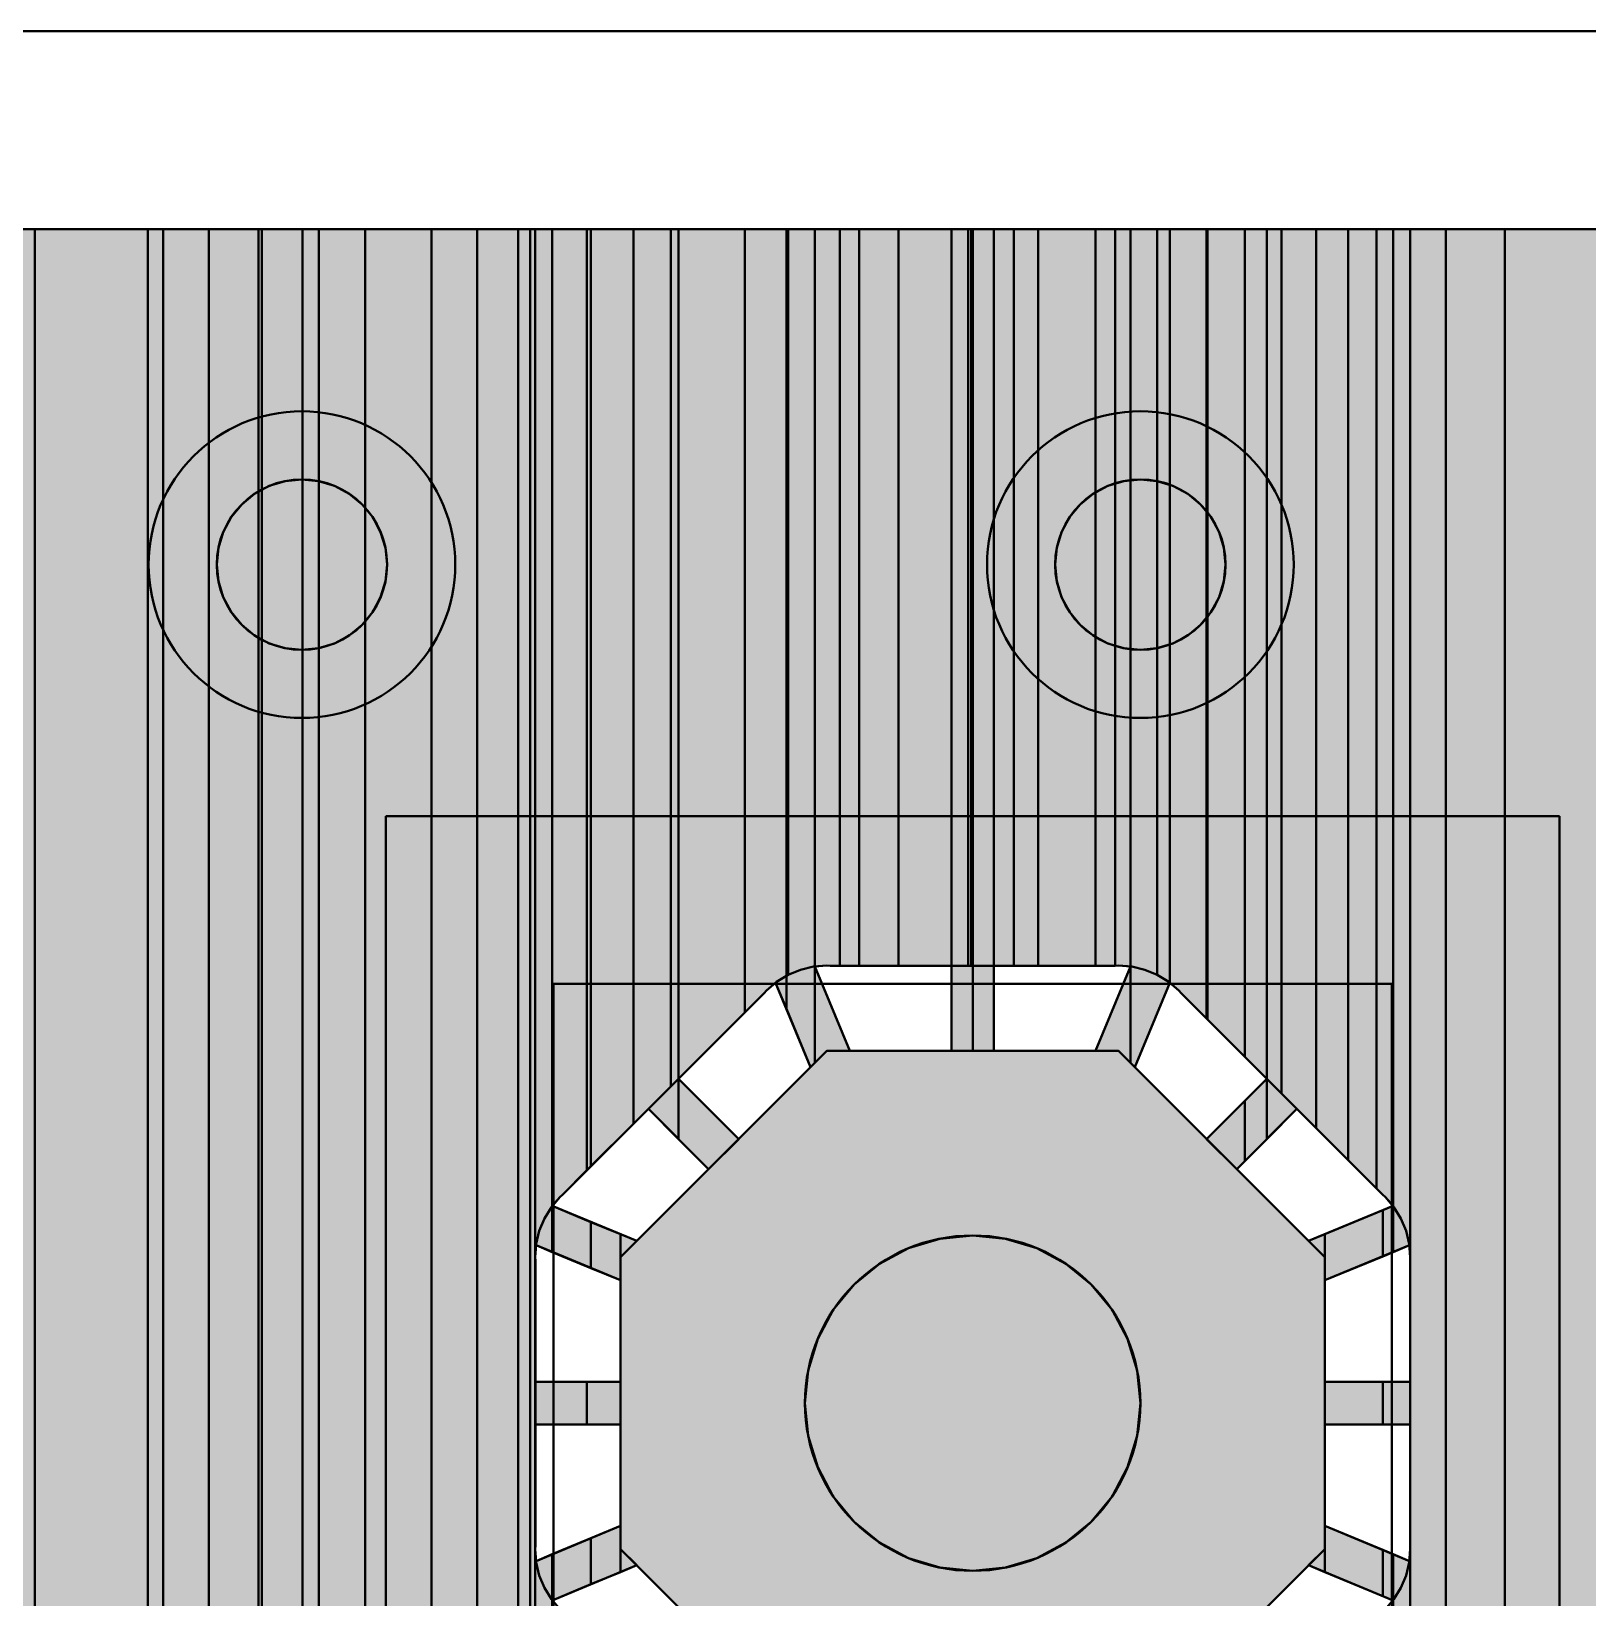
# Model space of a CAD drawing. Header units: millimetres. Extents: x 3.5 to 53, y 2.8 to 30.3.
# Drawn here: x 21.514 to 26.154, y 25.647 to 30.317 of the extents above; entities that cross this region are included whole.
import ezdxf

# ---------------------------------------------------------------- set-up
doc = ezdxf.new("R2010")
doc.units = ezdxf.units.MM
for name, color, linetype in [('bottom_copper', 7, 'Continuous'), ('bottom_silk', 7, 'Continuous'), ('drill_plated', 7, 'Continuous'), ('outline', 7, 'Continuous'), ('top_copper', 7, 'Continuous'), ('top_silk', 7, 'Continuous')]:
    doc.layers.add(name, color=color, linetype=linetype)

# ---------------------------------------------------------------- blocks, each defined once
blk = doc.blocks.new('Block5006')
at = {"layer": 'bottom_copper', "lineweight": 40}
for points in [[(0, 9.7847), (-0.1229, 9.7847), (-0.1229, 11.9807), (0, 11.9807), (0, 9.7847)], [(0.2433, 9.7847), (0, 9.7847), (0, 11.9807), (0.2433, 11.9807), (0.2433, 9.7847)], [(0.3477, 9.7827), (0.312, 9.7855), (0.3021, 9.7847), (0.2433, 9.7847), (0.2433, 11.9807), (0.3477, 11.9807), (0.3477, 9.7827)], [(0.465, 9.7341), (0.3606, 9.4821), (0.3477, 9.495), (0.3477, 11.9807), (0.465, 11.9807), (0.465, 9.7341)], [(0.5771, 9.6249), (0.4987, 9.7033), (0.4922, 9.7109), (0.465, 9.7341), (0.465, 11.9807), (0.5771, 11.9807), (0.5771, 9.6249)], [(0.7976, 9.4044), (0.5771, 9.6249), (0.5771, 11.9807), (0.7976, 11.9807), (0.7976, 9.4044)], [(0.9964, 9.2056), (0.7976, 9.4044), (0.7976, 11.9807), (0.9964, 11.9807), (0.9964, 9.2056)], [(1.1305, 9.0686), (1.1073, 9.0958), (1.0997, 9.1023), (0.9964, 9.2056), (0.9964, 11.9807), (1.1305, 11.9807), (1.1305, 9.0686)], [(1.1819, 8.9156), (1.1791, 8.9513), (1.1305, 8.9312), (1.1305, 11.9807), (1.1819, 11.9807), (1.1819, 8.9156)], [(1.2883, -0.4193), (1.2817, -0.3077), (1.2556, -0.1988), (1.2127, -0.0954), (1.1819, -0.0452), (1.1819, 11.9807), (1.2883, 11.9807), (1.2883, -0.4193)], [(1.4637, -0.5127), (1.377, -0.5059), (1.2883, -0.5129), (1.2883, 11.9807), (1.4637, 11.9807), (1.4637, -0.5127)], [(2.0462, 0.2807), (1.9566, 0.2592), (1.8532, 0.2163), (1.7578, 0.1578), (1.6727, 0.0851), (1.6, 0), (1.5415, -0.0954), (1.4986, -0.1988), (1.4725, -0.3077), (1.4637, -0.4193), (1.4637, 11.9807), (2.0462, 11.9807), (2.0462, 0.2807)], [(0.3477, 9.495), (0.312, 9.5307), (0.2433, 9.5307), (0.3477, 9.7827), (0.3477, 9.495)], [(1.1305, 8.9312), (1.0997, 8.9184), (1.0997, 9.0558), (1.1305, 9.0686), (1.1305, 8.9312)], [(1.0997, 8.9184), (0.9271, 8.8469), (0.9271, 8.9843), (1.0997, 9.0558), (1.0997, 8.9184)], [(0.9271, 8.9156), (0.8785, 8.9642), (0.9271, 8.9843), (0.9271, 8.9156)], [(1.1819, 8.0458), (1.1811, 8.0558), (1.1811, 8.9057), (1.1819, 8.9156), (1.1819, 8.0458)], [(1.0997, 7.9056), (0.9271, 7.9771), (0.9271, 8.1145), (1.0997, 8.043), (1.0997, 7.9056)], [(0.9271, 7.9771), (0.8785, 7.9972), (0.9271, 8.0458), (0.9271, 7.9771)], [(1.1305, 7.8928), (1.0997, 7.9056), (1.0997, 8.043), (1.1305, 8.0302), (1.1305, 7.8928)], [(1.1819, -0.0452), (1.1542, 0), (1.1305, 0.0277), (1.1305, 8.0302), (1.1791, 8.0101), (1.1819, 8.0458), (1.1819, -0.0452)]]:
    blk.add_hatch(color=7, dxfattribs=at).paths.add_polyline_path(points, flags=0)
at = {"layer": 'bottom_copper', "color": 7, "lineweight": 40}
for points in [[(0, 9.7847), (-0.1229, 9.7847), (-0.1229, 11.9807), (0, 11.9807), (0, 9.7847)], [(0.2433, 9.7847), (0, 9.7847), (0, 11.9807), (0.2433, 11.9807), (0.2433, 9.7847)], [(0.3477, 9.7827), (0.312, 9.7855), (0.3021, 9.7847), (0.2433, 9.7847), (0.2433, 11.9807), (0.3477, 11.9807), (0.3477, 9.7827)], [(0.465, 9.7341), (0.3606, 9.4821), (0.3477, 9.495), (0.3477, 11.9807), (0.465, 11.9807), (0.465, 9.7341)], [(0.5771, 9.6249), (0.4987, 9.7033), (0.4922, 9.7109), (0.465, 9.7341), (0.465, 11.9807), (0.5771, 11.9807), (0.5771, 9.6249)], [(0.7976, 9.4044), (0.5771, 9.6249), (0.5771, 11.9807), (0.7976, 11.9807), (0.7976, 9.4044)], [(0.9964, 9.2056), (0.7976, 9.4044), (0.7976, 11.9807), (0.9964, 11.9807), (0.9964, 9.2056)], [(1.1305, 9.0686), (1.1073, 9.0958), (1.0997, 9.1023), (0.9964, 9.2056), (0.9964, 11.9807), (1.1305, 11.9807), (1.1305, 9.0686)], [(1.1819, 8.9156), (1.1791, 8.9513), (1.1305, 8.9312), (1.1305, 11.9807), (1.1819, 11.9807), (1.1819, 8.9156)], [(1.2883, -0.4193), (1.2817, -0.3077), (1.2556, -0.1988), (1.2127, -0.0954), (1.1819, -0.0452), (1.1819, 11.9807), (1.2883, 11.9807), (1.2883, -0.4193)], [(1.4637, -0.5127), (1.377, -0.5059), (1.2883, -0.5129), (1.2883, 11.9807), (1.4637, 11.9807), (1.4637, -0.5127)], [(2.0462, 0.2807), (1.9566, 0.2592), (1.8532, 0.2163), (1.7578, 0.1578), (1.6727, 0.0851), (1.6, 0), (1.5415, -0.0954), (1.4986, -0.1988), (1.4725, -0.3077), (1.4637, -0.4193), (1.4637, 11.9807), (2.0462, 11.9807), (2.0462, 0.2807)], [(0.3477, 9.495), (0.312, 9.5307), (0.2433, 9.5307), (0.3477, 9.7827), (0.3477, 9.495)], [(1.1305, 8.9312), (1.0997, 8.9184), (1.0997, 9.0558), (1.1305, 9.0686), (1.1305, 8.9312)], [(1.0997, 8.9184), (0.9271, 8.8469), (0.9271, 8.9843), (1.0997, 9.0558), (1.0997, 8.9184)], [(0.9271, 8.9156), (0.8785, 8.9642), (0.9271, 8.9843), (0.9271, 8.9156)], [(1.1819, 8.0458), (1.1811, 8.0558), (1.1811, 8.9057), (1.1819, 8.9156), (1.1819, 8.0458)], [(1.0997, 7.9056), (0.9271, 7.9771), (0.9271, 8.1145), (1.0997, 8.043), (1.0997, 7.9056)], [(0.9271, 7.9771), (0.8785, 7.9972), (0.9271, 8.0458), (0.9271, 7.9771)], [(1.1305, 7.8928), (1.0997, 7.9056), (1.0997, 8.043), (1.1305, 8.0302), (1.1305, 7.8928)], [(1.1819, -0.0452), (1.1542, 0), (1.1305, 0.0277), (1.1305, 8.0302), (1.1791, 8.0101), (1.1819, 8.0458), (1.1819, -0.0452)]]:
    blk.add_lwpolyline(points, close=True, dxfattribs=at)
blk = doc.blocks.new('Block7000')
at = {"layer": 'bottom_copper', "lineweight": 40}
for points in [[(6.2041, 9.8121), (6.1383, 9.8683), (6.0645, 9.9136), (5.9845, 9.9467), (5.9845, 26), (6.2041, 26), (6.2041, 9.8121)], [(6.5866, 9.803), (6.2119, 9.803), (6.2041, 9.8121), (6.2041, 26), (6.5866, 26), (6.5866, 9.803)], [(6.7229, 13.2193), (6.6644, 13.1239), (6.6215, 13.0205), (6.5954, 12.9116), (6.5866, 12.8), (6.5866, 26), (6.7229, 26), (6.7229, 13.2193)], [(6.8703, 13.3682), (6.7956, 13.3044), (6.7229, 13.2193), (6.7229, 26), (6.8703, 26), (6.8703, 13.3682)], [(7.0022, 13.4464), (6.9761, 13.4356), (6.8807, 13.3771), (6.8703, 13.3682), (6.8703, 26), (7.0022, 26), (7.0022, 13.4464)], [(7.1884, 13.5046), (7.0795, 13.4785), (7.0022, 13.4464), (7.0022, 26), (7.1884, 26), (7.1884, 13.5046)], [(7.3866, 13.5066), (7.3, 13.5134), (7.1884, 13.5046), (7.1884, 26), (7.3866, 26), (7.3866, 13.5066)], [(7.5229, 14.0193), (7.4644, 13.9239), (7.4215, 13.8205), (7.3954, 13.7116), (7.3866, 13.6), (7.3866, 26), (7.5229, 26), (7.5229, 14.0193)], [(7.6445, 14.1462), (7.5956, 14.1044), (7.5229, 14.0193), (7.5229, 26), (7.6445, 26), (7.6445, 14.1462)], [(7.6952, 14.186), (7.6807, 14.1771), (7.6445, 14.1462), (7.6445, 26), (7.6952, 26), (7.6952, 14.186)], [(7.7466, 22.9505), (7.698, 22.9706), (7.6952, 22.9349), (7.6952, 26), (7.7466, 26), (7.7466, 22.9505)], [(7.8619, 23.2061), (7.7774, 23.1216), (7.7698, 23.1151), (7.7466, 23.0879), (7.7466, 26), (7.8619, 26), (7.8619, 23.2061)], [(7.9884, 23.3326), (7.8619, 23.2061), (7.8619, 26), (7.9884, 26), (7.9884, 23.3326)], [(8.1, 23.4442), (7.9884, 23.3326), (7.9884, 26), (8.1, 26), (8.1, 23.4442)], [(8.3205, 23.6647), (8.1, 23.4442), (8.1, 26), (8.3205, 26), (8.3205, 23.6647)], [(8.4445, 23.6752), (8.4121, 23.7534), (8.3849, 23.7302), (8.3784, 23.7226), (8.3205, 23.6647), (8.3205, 26), (8.4445, 26), (8.4445, 23.6752)], [(8.5294, 23.5143), (8.5165, 23.5014), (8.4445, 23.6752), (8.4445, 26), (8.5294, 26), (8.5294, 23.5143)], [(8.6619, 23.804), (8.5751, 23.804), (8.5651, 23.8048), (8.5294, 23.802), (8.5294, 26), (8.6619, 26), (8.6619, 23.804)], [(8.7785, 23.804), (8.6619, 23.804), (8.6619, 26), (8.7785, 26), (8.7785, 23.804)], [(8.9866, 23.804), (8.7785, 23.804), (8.7785, 26), (8.9866, 26), (8.9866, 23.804)], [(8.9954, 23.804), (8.9866, 23.804), (8.9866, 26), (8.9954, 26), (8.9954, 23.804)], [(9, 23.804), (8.9954, 23.804), (8.9954, 26), (9, 26), (9, 23.804)], [(8.5651, 23.55), (8.5294, 23.5143), (8.5294, 23.802), (8.6338, 23.55), (8.5651, 23.55)], [(7.8619, 22.9027), (7.7466, 22.9505), (7.7466, 23.0879), (7.8619, 23.0401), (7.8619, 22.9027)], [(7.95, 22.8662), (7.8619, 22.9027), (7.8619, 23.0401), (7.95, 23.0036), (7.95, 22.8662)], [(7.95, 22.9349), (7.95, 23.0036), (7.9986, 22.9835), (7.95, 22.9349)], [(7.696, 22.075), (7.6952, 22.0651), (7.6952, 22.9349), (7.696, 22.9249), (7.696, 22.075)], [(7.8619, 21.9599), (7.7466, 21.9121), (7.7466, 22.0495), (7.8619, 22.0973), (7.8619, 21.9599)], [(7.95, 21.9964), (7.8619, 21.9599), (7.8619, 22.0973), (7.95, 22.1338), (7.95, 21.9964)], [(7.7466, 14.2175), (7.6952, 14.186), (7.6952, 22.0651), (7.698, 22.0294), (7.7466, 22.0495), (7.7466, 14.2175)], [(7.95, 21.9964), (7.95, 22.0651), (7.9986, 22.0165), (7.95, 21.9964)]]:
    blk.add_hatch(color=7, dxfattribs=at).paths.add_polyline_path(points, flags=0)
at = {"layer": 'bottom_copper', "color": 7, "lineweight": 40}
for points in [[(6.2041, 9.8121), (6.1383, 9.8683), (6.0645, 9.9136), (5.9845, 9.9467), (5.9845, 26), (6.2041, 26), (6.2041, 9.8121)], [(6.5866, 9.803), (6.2119, 9.803), (6.2041, 9.8121), (6.2041, 26), (6.5866, 26), (6.5866, 9.803)], [(6.7229, 13.2193), (6.6644, 13.1239), (6.6215, 13.0205), (6.5954, 12.9116), (6.5866, 12.8), (6.5866, 26), (6.7229, 26), (6.7229, 13.2193)], [(6.8703, 13.3682), (6.7956, 13.3044), (6.7229, 13.2193), (6.7229, 26), (6.8703, 26), (6.8703, 13.3682)], [(7.0022, 13.4464), (6.9761, 13.4356), (6.8807, 13.3771), (6.8703, 13.3682), (6.8703, 26), (7.0022, 26), (7.0022, 13.4464)], [(7.1884, 13.5046), (7.0795, 13.4785), (7.0022, 13.4464), (7.0022, 26), (7.1884, 26), (7.1884, 13.5046)], [(7.3866, 13.5066), (7.3, 13.5134), (7.1884, 13.5046), (7.1884, 26), (7.3866, 26), (7.3866, 13.5066)], [(7.5229, 14.0193), (7.4644, 13.9239), (7.4215, 13.8205), (7.3954, 13.7116), (7.3866, 13.6), (7.3866, 26), (7.5229, 26), (7.5229, 14.0193)], [(7.6445, 14.1462), (7.5956, 14.1044), (7.5229, 14.0193), (7.5229, 26), (7.6445, 26), (7.6445, 14.1462)], [(7.6952, 14.186), (7.6807, 14.1771), (7.6445, 14.1462), (7.6445, 26), (7.6952, 26), (7.6952, 14.186)], [(7.7466, 22.9505), (7.698, 22.9706), (7.6952, 22.9349), (7.6952, 26), (7.7466, 26), (7.7466, 22.9505)], [(7.8619, 23.2061), (7.7774, 23.1216), (7.7698, 23.1151), (7.7466, 23.0879), (7.7466, 26), (7.8619, 26), (7.8619, 23.2061)], [(7.9884, 23.3326), (7.8619, 23.2061), (7.8619, 26), (7.9884, 26), (7.9884, 23.3326)], [(8.1, 23.4442), (7.9884, 23.3326), (7.9884, 26), (8.1, 26), (8.1, 23.4442)], [(8.3205, 23.6647), (8.1, 23.4442), (8.1, 26), (8.3205, 26), (8.3205, 23.6647)], [(8.4445, 23.6752), (8.4121, 23.7534), (8.3849, 23.7302), (8.3784, 23.7226), (8.3205, 23.6647), (8.3205, 26), (8.4445, 26), (8.4445, 23.6752)], [(8.5294, 23.5143), (8.5165, 23.5014), (8.4445, 23.6752), (8.4445, 26), (8.5294, 26), (8.5294, 23.5143)], [(8.6619, 23.804), (8.5751, 23.804), (8.5651, 23.8048), (8.5294, 23.802), (8.5294, 26), (8.6619, 26), (8.6619, 23.804)], [(8.7785, 23.804), (8.6619, 23.804), (8.6619, 26), (8.7785, 26), (8.7785, 23.804)], [(8.9866, 23.804), (8.7785, 23.804), (8.7785, 26), (8.9866, 26), (8.9866, 23.804)], [(8.9954, 23.804), (8.9866, 23.804), (8.9866, 26), (8.9954, 26), (8.9954, 23.804)], [(9, 23.804), (8.9954, 23.804), (8.9954, 26), (9, 26), (9, 23.804)], [(8.5651, 23.55), (8.5294, 23.5143), (8.5294, 23.802), (8.6338, 23.55), (8.5651, 23.55)], [(7.8619, 22.9027), (7.7466, 22.9505), (7.7466, 23.0879), (7.8619, 23.0401), (7.8619, 22.9027)], [(7.95, 22.8662), (7.8619, 22.9027), (7.8619, 23.0401), (7.95, 23.0036), (7.95, 22.8662)], [(7.95, 22.9349), (7.95, 23.0036), (7.9986, 22.9835), (7.95, 22.9349)], [(7.696, 22.075), (7.6952, 22.0651), (7.6952, 22.9349), (7.696, 22.9249), (7.696, 22.075)], [(7.8619, 21.9599), (7.7466, 21.9121), (7.7466, 22.0495), (7.8619, 22.0973), (7.8619, 21.9599)], [(7.95, 21.9964), (7.8619, 21.9599), (7.8619, 22.0973), (7.95, 22.1338), (7.95, 21.9964)], [(7.7466, 14.2175), (7.6952, 14.186), (7.6952, 22.0651), (7.698, 22.0294), (7.7466, 22.0495), (7.7466, 14.2175)], [(7.95, 21.9964), (7.95, 22.0651), (7.9986, 22.0165), (7.95, 21.9964)]]:
    blk.add_lwpolyline(points, close=True, dxfattribs=at)
blk = doc.blocks.new('Block17670')
at = {"layer": 'top_copper', "lineweight": 40}
for points in [[(0, 9.6283), (-0.0635, 9.6283), (-0.0635, 12.0783), (0, 12.0783), (0, 9.6283)], [(0.1321, 9.8823), (0, 9.8823), (0, 12.0783), (0.1321, 12.0783), (0.1321, 9.8823)], [(0.3614, 9.8823), (0.1321, 9.8823), (0.1321, 12.0783), (0.3614, 12.0783), (0.3614, 9.8823)], [(0.4871, 9.8553), (0.4502, 9.8706), (0.4113, 9.8799), (0.3714, 9.8831), (0.3615, 9.8823), (0.3614, 12.0783), (0.4871, 12.0783), (0.4871, 9.8553)], [(0.6341, 9.7249), (0.5581, 9.8009), (0.5516, 9.8085), (0.5212, 9.8344), (0.4871, 9.8553), (0.4871, 12.0783), (0.6341, 12.0783), (0.6341, 9.7249)], [(0.7481, 9.6109), (0.6341, 9.7249), (0.6341, 12.0783), (0.7481, 12.0783), (0.7481, 9.6109)], [(0.8137, 9.5453), (0.7481, 9.6109), (0.7481, 12.0783), (0.8137, 12.0783), (0.8137, 9.5453)], [(0.9604, 9.3986), (0.9035, 9.4555), (0.8137, 9.3657), (0.8137, 12.0783), (0.9604, 12.0783), (0.9604, 9.3986)], [(1.1409, 9.2181), (0.9604, 9.3986), (0.9604, 12.0783), (1.1409, 12.0783), (1.1409, 9.2181)], [(1.2413, 9.0132), (1.2382, 9.053), (1.2288, 9.092), (1.2136, 9.1286), (1.1926, 9.163), (1.1667, 9.1934), (1.1591, 9.1999), (1.1409, 9.2181), (1.1409, 12.0783), (1.2413, 12.0783), (1.2413, 9.0132)], [(1.3477, -0.3217), (1.3411, -0.2101), (1.315, -0.1012), (1.2721, 0.0022), (1.2413, 0.0524), (1.2413, 12.0783), (1.3477, 12.0783), (1.3477, -0.3217)], [(1.5231, -0.4151), (1.4364, -0.4083), (1.3477, -0.4153), (1.3477, 12.0783), (1.5231, 12.0783), (1.5231, -0.4151)], [(2.1056, 0.3782), (2.016, 0.3568), (1.9126, 0.3139), (1.8172, 0.2554), (1.7321, 0.1827), (1.6594, 0.0976), (1.6009, 0.0022), (1.558, -0.1012), (1.5319, -0.2101), (1.5231, -0.3217), (1.5231, 12.0783), (2.1056, 12.0783), (2.1056, 0.3782)], [(0.8137, 9.3657), (0.7481, 9.3001), (0.7481, 9.4797), (0.8137, 9.5453), (0.8137, 9.3657)], [(0.7481, 9.3001), (0.7239, 9.2759), (0.6341, 9.3657), (0.7481, 9.4797), (0.7481, 9.3001)], [(1.2413, 8.1434), (1.2405, 8.1534), (1.2405, 9.0033), (1.2413, 9.0132), (1.2413, 8.1434)], [(1.1591, 8.5148), (0.9865, 8.5148), (0.9865, 8.6418), (1.1591, 8.6418), (1.1591, 8.5148)], [(1.2405, 8.5148), (1.1591, 8.5148), (1.1591, 8.6418), (1.2405, 8.6418), (1.2405, 8.5148)], [(1.2413, 0.0524), (1.2136, 0.0976), (1.1409, 0.1827), (1.1409, 7.9385), (1.1591, 7.9567), (1.1667, 7.9632), (1.1926, 7.9936), (1.2135, 8.0277), (1.2288, 8.0646), (1.2381, 8.1035), (1.2413, 8.1434), (1.2413, 0.0524)]]:
    blk.add_hatch(color=7, dxfattribs=at).paths.add_polyline_path(points, flags=0)
at = {"layer": 'top_copper', "color": 7, "lineweight": 40}
for points in [[(0, 9.6283), (-0.0635, 9.6283), (-0.0635, 12.0783), (0, 12.0783), (0, 9.6283)], [(0.1321, 9.8823), (0, 9.8823), (0, 12.0783), (0.1321, 12.0783), (0.1321, 9.8823)], [(0.3614, 9.8823), (0.1321, 9.8823), (0.1321, 12.0783), (0.3614, 12.0783), (0.3614, 9.8823)], [(0.4871, 9.8553), (0.4502, 9.8706), (0.4113, 9.8799), (0.3714, 9.8831), (0.3615, 9.8823), (0.3614, 12.0783), (0.4871, 12.0783), (0.4871, 9.8553)], [(0.6341, 9.7249), (0.5581, 9.8009), (0.5516, 9.8085), (0.5212, 9.8344), (0.4871, 9.8553), (0.4871, 12.0783), (0.6341, 12.0783), (0.6341, 9.7249)], [(0.7481, 9.6109), (0.6341, 9.7249), (0.6341, 12.0783), (0.7481, 12.0783), (0.7481, 9.6109)], [(0.8137, 9.5453), (0.7481, 9.6109), (0.7481, 12.0783), (0.8137, 12.0783), (0.8137, 9.5453)], [(0.9604, 9.3986), (0.9035, 9.4555), (0.8137, 9.3657), (0.8137, 12.0783), (0.9604, 12.0783), (0.9604, 9.3986)], [(1.1409, 9.2181), (0.9604, 9.3986), (0.9604, 12.0783), (1.1409, 12.0783), (1.1409, 9.2181)], [(1.2413, 9.0132), (1.2382, 9.053), (1.2288, 9.092), (1.2136, 9.1286), (1.1926, 9.163), (1.1667, 9.1934), (1.1591, 9.1999), (1.1409, 9.2181), (1.1409, 12.0783), (1.2413, 12.0783), (1.2413, 9.0132)], [(1.3477, -0.3217), (1.3411, -0.2101), (1.315, -0.1012), (1.2721, 0.0022), (1.2413, 0.0524), (1.2413, 12.0783), (1.3477, 12.0783), (1.3477, -0.3217)], [(1.5231, -0.4151), (1.4364, -0.4083), (1.3477, -0.4153), (1.3477, 12.0783), (1.5231, 12.0783), (1.5231, -0.4151)], [(2.1056, 0.3782), (2.016, 0.3568), (1.9126, 0.3139), (1.8172, 0.2554), (1.7321, 0.1827), (1.6594, 0.0976), (1.6009, 0.0022), (1.558, -0.1012), (1.5319, -0.2101), (1.5231, -0.3217), (1.5231, 12.0783), (2.1056, 12.0783), (2.1056, 0.3782)], [(0.8137, 9.3657), (0.7481, 9.3001), (0.7481, 9.4797), (0.8137, 9.5453), (0.8137, 9.3657)], [(0.7481, 9.3001), (0.7239, 9.2759), (0.6341, 9.3657), (0.7481, 9.4797), (0.7481, 9.3001)], [(1.2413, 8.1434), (1.2405, 8.1534), (1.2405, 9.0033), (1.2413, 9.0132), (1.2413, 8.1434)], [(1.1591, 8.5148), (0.9865, 8.5148), (0.9865, 8.6418), (1.1591, 8.6418), (1.1591, 8.5148)], [(1.2405, 8.5148), (1.1591, 8.5148), (1.1591, 8.6418), (1.2405, 8.6418), (1.2405, 8.5148)], [(1.2413, 0.0524), (1.2136, 0.0976), (1.1409, 0.1827), (1.1409, 7.9385), (1.1591, 7.9567), (1.1667, 7.9632), (1.1926, 7.9936), (1.2135, 8.0277), (1.2288, 8.0646), (1.2381, 8.1035), (1.2413, 8.1434), (1.2413, 0.0524)]]:
    blk.add_lwpolyline(points, close=True, dxfattribs=at)
blk = doc.blocks.new('Block19332')
at = {"layer": 'top_copper', "lineweight": 40}
for points in [[(6.5404, 0), (0, 0), (0, 26), (6.5404, 26), (6.5404, 0)], [(6.5866, 12.1586), (6.5654, 12.1075), (6.5467, 12.0297), (6.5404, 11.95), (6.5404, 26), (6.5866, 26), (6.5866, 12.1586)], [(6.7229, 13.2193), (6.6644, 13.1239), (6.6215, 13.0205), (6.5954, 12.9116), (6.5866, 12.8), (6.5866, 26), (6.7229, 26), (6.7229, 13.2193)], [(6.8807, 13.3771), (6.7956, 13.3044), (6.7229, 13.2193), (6.7229, 26), (6.8807, 26), (6.8807, 13.3771)], [(7.05, 13.4663), (6.9761, 13.4356), (6.8807, 13.3771), (6.8807, 26), (7.05, 26), (7.05, 13.4663)], [(7.1884, 13.5046), (7.0795, 13.4785), (7.05, 13.4663), (7.05, 26), (7.1884, 26), (7.1884, 13.5046)], [(7.3866, 13.5066), (7.3, 13.5134), (7.1884, 13.5046), (7.1884, 26), (7.3866, 26), (7.3866, 13.5066)], [(7.5229, 14.0193), (7.4644, 13.9239), (7.4215, 13.8205), (7.3954, 13.7116), (7.3866, 13.6), (7.3866, 26), (7.5229, 26), (7.5229, 14.0193)], [(7.6807, 14.1771), (7.5956, 14.1044), (7.5229, 14.0193), (7.5229, 26), (7.6807, 26), (7.6807, 14.1771)], [(7.6952, 14.186), (7.6807, 14.1771), (7.6807, 26), (7.6952, 26), (7.6952, 14.186)], [(7.85, 23.1942), (7.7774, 23.1216), (7.7698, 23.1151), (7.7439, 23.0847), (7.723, 23.0506), (7.7077, 23.0137), (7.6984, 22.9748), (7.6952, 22.9349), (7.6952, 26), (7.85, 26), (7.85, 23.1942)], [(7.9884, 23.3326), (7.85, 23.1942), (7.85, 26), (7.9884, 26), (7.9884, 23.3326)], [(8.1228, 23.2874), (8.033, 23.3772), (7.9884, 23.3326), (7.9884, 26), (8.1228, 26), (8.1228, 23.2874)], [(8.3205, 23.6647), (8.1228, 23.467), (8.1228, 26), (8.3205, 26), (8.3205, 23.6647)], [(8.4494, 23.777), (8.4153, 23.7561), (8.3849, 23.7302), (8.3784, 23.7226), (8.3205, 23.6647), (8.3205, 26), (8.4494, 26), (8.4494, 23.777)], [(8.6044, 23.804), (8.5751, 23.804), (8.5651, 23.8048), (8.5253, 23.8017), (8.4863, 23.7923), (8.4494, 23.777), (8.4494, 26), (8.6044, 26), (8.6044, 23.804)], [(8.7785, 23.804), (8.6044, 23.804), (8.6044, 26), (8.7785, 26), (8.7785, 23.804)], [(8.9365, 23.804), (8.7785, 23.804), (8.7785, 26), (8.9365, 26), (8.9365, 23.804)], [(9, 23.55), (8.9365, 23.55), (8.9365, 26), (9, 26), (9, 23.55)], [(8.2126, 23.1976), (8.1228, 23.2874), (8.1228, 23.467), (8.3024, 23.2874), (8.2126, 23.1976)], [(7.696, 22.075), (7.6952, 22.0651), (7.6952, 22.9349), (7.696, 22.9249), (7.696, 22.075)], [(7.85, 22.4365), (7.696, 22.4365), (7.696, 22.5635), (7.85, 22.5635), (7.85, 22.4365)], [(7.95, 22.4365), (7.85, 22.4365), (7.85, 22.5635), (7.95, 22.5635), (7.95, 22.4365)], [(7.85, 14.2663), (7.7761, 14.2356), (7.6952, 14.186), (7.6952, 22.0651), (7.6983, 22.0253), (7.7077, 21.9863), (7.723, 21.9494), (7.7439, 21.9153), (7.7698, 21.8849), (7.7774, 21.8784), (7.85, 21.8058), (7.85, 14.2663)]]:
    blk.add_hatch(color=7, dxfattribs=at).paths.add_polyline_path(points, flags=0)
at = {"layer": 'top_copper', "color": 7, "lineweight": 40}
for points in [[(6.5404, 0), (0, 0), (0, 26), (6.5404, 26), (6.5404, 0)], [(6.5866, 12.1586), (6.5654, 12.1075), (6.5467, 12.0297), (6.5404, 11.95), (6.5404, 26), (6.5866, 26), (6.5866, 12.1586)], [(6.7229, 13.2193), (6.6644, 13.1239), (6.6215, 13.0205), (6.5954, 12.9116), (6.5866, 12.8), (6.5866, 26), (6.7229, 26), (6.7229, 13.2193)], [(6.8807, 13.3771), (6.7956, 13.3044), (6.7229, 13.2193), (6.7229, 26), (6.8807, 26), (6.8807, 13.3771)], [(7.05, 13.4663), (6.9761, 13.4356), (6.8807, 13.3771), (6.8807, 26), (7.05, 26), (7.05, 13.4663)], [(7.1884, 13.5046), (7.0795, 13.4785), (7.05, 13.4663), (7.05, 26), (7.1884, 26), (7.1884, 13.5046)], [(7.3866, 13.5066), (7.3, 13.5134), (7.1884, 13.5046), (7.1884, 26), (7.3866, 26), (7.3866, 13.5066)], [(7.5229, 14.0193), (7.4644, 13.9239), (7.4215, 13.8205), (7.3954, 13.7116), (7.3866, 13.6), (7.3866, 26), (7.5229, 26), (7.5229, 14.0193)], [(7.6807, 14.1771), (7.5956, 14.1044), (7.5229, 14.0193), (7.5229, 26), (7.6807, 26), (7.6807, 14.1771)], [(7.6952, 14.186), (7.6807, 14.1771), (7.6807, 26), (7.6952, 26), (7.6952, 14.186)], [(7.85, 23.1942), (7.7774, 23.1216), (7.7698, 23.1151), (7.7439, 23.0847), (7.723, 23.0506), (7.7077, 23.0137), (7.6984, 22.9748), (7.6952, 22.9349), (7.6952, 26), (7.85, 26), (7.85, 23.1942)], [(7.9884, 23.3326), (7.85, 23.1942), (7.85, 26), (7.9884, 26), (7.9884, 23.3326)], [(8.1228, 23.2874), (8.033, 23.3772), (7.9884, 23.3326), (7.9884, 26), (8.1228, 26), (8.1228, 23.2874)], [(8.3205, 23.6647), (8.1228, 23.467), (8.1228, 26), (8.3205, 26), (8.3205, 23.6647)], [(8.4494, 23.777), (8.4153, 23.7561), (8.3849, 23.7302), (8.3784, 23.7226), (8.3205, 23.6647), (8.3205, 26), (8.4494, 26), (8.4494, 23.777)], [(8.6044, 23.804), (8.5751, 23.804), (8.5651, 23.8048), (8.5253, 23.8017), (8.4863, 23.7923), (8.4494, 23.777), (8.4494, 26), (8.6044, 26), (8.6044, 23.804)], [(8.7785, 23.804), (8.6044, 23.804), (8.6044, 26), (8.7785, 26), (8.7785, 23.804)], [(8.9365, 23.804), (8.7785, 23.804), (8.7785, 26), (8.9365, 26), (8.9365, 23.804)], [(9, 23.55), (8.9365, 23.55), (8.9365, 26), (9, 26), (9, 23.55)], [(8.2126, 23.1976), (8.1228, 23.2874), (8.1228, 23.467), (8.3024, 23.2874), (8.2126, 23.1976)], [(7.696, 22.075), (7.6952, 22.0651), (7.6952, 22.9349), (7.696, 22.9249), (7.696, 22.075)], [(7.85, 22.4365), (7.696, 22.4365), (7.696, 22.5635), (7.85, 22.5635), (7.85, 22.4365)], [(7.95, 22.4365), (7.85, 22.4365), (7.85, 22.5635), (7.95, 22.5635), (7.95, 22.4365)], [(7.85, 14.2663), (7.7761, 14.2356), (7.6952, 14.186), (7.6952, 22.0651), (7.6983, 22.0253), (7.7077, 21.9863), (7.723, 21.9494), (7.7439, 21.9153), (7.7698, 21.8849), (7.7774, 21.8784), (7.85, 21.8058), (7.85, 14.2663)]]:
    blk.add_lwpolyline(points, close=True, dxfattribs=at)

msp = doc.modelspace()

# ---------------------------------------------------------------- hatches: boundary and pattern name
at = {"layer": 'bottom_copper', "lineweight": 40}
for points in [[(22.5694, 28.6775), (22.555, 28.6299), (22.5315, 28.586), (22.4999, 28.5475), (22.4614, 28.5159), (22.4175, 28.4924), (22.3699, 28.478), (22.3203, 28.4731), (22.2707, 28.478), (22.2231, 28.4924), (22.1792, 28.5159), (22.1407, 28.5475), (22.1091, 28.586), (22.0856, 28.6299), (22.0712, 28.6775), (22.0663, 28.7271), (22.0712, 28.7767), (22.0856, 28.8243), (22.1091, 28.8682), (22.1407, 28.9067), (22.1792, 28.9383), (22.2231, 28.9618), (22.2707, 28.9762), (22.3203, 28.9811), (22.3699, 28.9762), (22.4175, 28.9618), (22.4614, 28.9383), (22.4999, 28.9067), (22.5315, 28.8682), (22.555, 28.8243), (22.5694, 28.7767), (22.5743, 28.7271), (22.5694, 28.6775)], [(25.0694, 28.6775), (25.055, 28.6299), (25.0315, 28.586), (24.9999, 28.5475), (24.9614, 28.5159), (24.9175, 28.4924), (24.8699, 28.478), (24.8203, 28.4731), (24.7707, 28.478), (24.7231, 28.4924), (24.6792, 28.5159), (24.6407, 28.5475), (24.6091, 28.586), (24.5856, 28.6299), (24.5712, 28.6775), (24.5663, 28.7271), (24.5712, 28.7767), (24.5856, 28.8243), (24.6091, 28.8682), (24.6407, 28.9067), (24.6792, 28.9383), (24.7231, 28.9618), (24.7707, 28.9762), (24.8203, 28.9811), (24.8699, 28.9762), (24.9175, 28.9618), (24.9614, 28.9383), (24.9999, 28.9067), (25.0315, 28.8682), (25.055, 28.8243), (25.0694, 28.7767), (25.0743, 28.7271), (25.0694, 28.6775)], [(25.3703, 25.7922), (24.7552, 25.1771), (23.8854, 25.1771), (23.2703, 25.7922), (23.2703, 26.662), (23.8854, 27.2771), (24.7552, 27.2771), (25.3703, 26.662), (25.3703, 25.7922)], [(24.8107, 26.1296), (24.7822, 26.0358), (24.736, 25.9493), (24.6739, 25.8735), (24.5981, 25.8114), (24.5116, 25.7652), (24.4178, 25.7367), (24.3203, 25.7271), (24.2228, 25.7367), (24.129, 25.7652), (24.0425, 25.8114), (23.9667, 25.8735), (23.9046, 25.9493), (23.8584, 26.0358), (23.8299, 26.1296), (23.8203, 26.2271), (23.8299, 26.3246), (23.8584, 26.4184), (23.9046, 26.5049), (23.9667, 26.5807), (24.0425, 26.6428), (24.129, 26.689), (24.2228, 26.7175), (24.3203, 26.7271), (24.4178, 26.7175), (24.5116, 26.689), (24.5981, 26.6428), (24.6739, 26.5807), (24.736, 26.5049), (24.7822, 26.4184), (24.8107, 26.3246), (24.8203, 26.2271), (24.8107, 26.1296)]]:
    msp.add_hatch(color=7, dxfattribs=at).paths.add_polyline_path(points, flags=0)
at = {"layer": 'drill_plated', "lineweight": 40}
for points in [[(22.5694, 28.6775), (22.555, 28.6299), (22.5315, 28.586), (22.4999, 28.5475), (22.4614, 28.5159), (22.4175, 28.4924), (22.3699, 28.478), (22.3203, 28.4731), (22.2707, 28.478), (22.2231, 28.4924), (22.1792, 28.5159), (22.1407, 28.5475), (22.1091, 28.586), (22.0856, 28.6299), (22.0712, 28.6775), (22.0663, 28.7271), (22.0712, 28.7767), (22.0856, 28.8243), (22.1091, 28.8682), (22.1407, 28.9067), (22.1792, 28.9383), (22.2231, 28.9618), (22.2707, 28.9762), (22.3203, 28.9811), (22.3699, 28.9762), (22.4175, 28.9618), (22.4614, 28.9383), (22.4999, 28.9067), (22.5315, 28.8682), (22.555, 28.8243), (22.5694, 28.7767), (22.5743, 28.7271), (22.5694, 28.6775)], [(25.0694, 28.6775), (25.055, 28.6299), (25.0315, 28.586), (24.9999, 28.5475), (24.9614, 28.5159), (24.9175, 28.4924), (24.8699, 28.478), (24.8203, 28.4731), (24.7707, 28.478), (24.7231, 28.4924), (24.6792, 28.5159), (24.6407, 28.5475), (24.6091, 28.586), (24.5856, 28.6299), (24.5712, 28.6775), (24.5663, 28.7271), (24.5712, 28.7767), (24.5856, 28.8243), (24.6091, 28.8682), (24.6407, 28.9067), (24.6792, 28.9383), (24.7231, 28.9618), (24.7707, 28.9762), (24.8203, 28.9811), (24.8699, 28.9762), (24.9175, 28.9618), (24.9614, 28.9383), (24.9999, 28.9067), (25.0315, 28.8682), (25.055, 28.8243), (25.0694, 28.7767), (25.0743, 28.7271), (25.0694, 28.6775)], [(24.8107, 26.1296), (24.7822, 26.0358), (24.736, 25.9493), (24.6739, 25.8735), (24.5981, 25.8114), (24.5116, 25.7652), (24.4178, 25.7367), (24.3203, 25.7271), (24.2228, 25.7367), (24.129, 25.7652), (24.0425, 25.8114), (23.9667, 25.8735), (23.9046, 25.9493), (23.8584, 26.0358), (23.8299, 26.1296), (23.8203, 26.2271), (23.8299, 26.3246), (23.8584, 26.4184), (23.9046, 26.5049), (23.9667, 26.5807), (24.0425, 26.6428), (24.129, 26.689), (24.2228, 26.7175), (24.3203, 26.7271), (24.4178, 26.7175), (24.5116, 26.689), (24.5981, 26.6428), (24.6739, 26.5807), (24.736, 26.5049), (24.7822, 26.4184), (24.8107, 26.3246), (24.8203, 26.2271), (24.8107, 26.1296)]]:
    msp.add_hatch(color=7, dxfattribs=at).paths.add_polyline_path(points, flags=0)
at = {"layer": 'top_copper', "lineweight": 40}
for points in [[(22.5694, 28.6775), (22.555, 28.6299), (22.5315, 28.586), (22.4999, 28.5475), (22.4614, 28.5159), (22.4175, 28.4924), (22.3699, 28.478), (22.3203, 28.4731), (22.2707, 28.478), (22.2231, 28.4924), (22.1792, 28.5159), (22.1407, 28.5475), (22.1091, 28.586), (22.0856, 28.6299), (22.0712, 28.6775), (22.0663, 28.7271), (22.0712, 28.7767), (22.0856, 28.8243), (22.1091, 28.8682), (22.1407, 28.9067), (22.1792, 28.9383), (22.2231, 28.9618), (22.2707, 28.9762), (22.3203, 28.9811), (22.3699, 28.9762), (22.4175, 28.9618), (22.4614, 28.9383), (22.4999, 28.9067), (22.5315, 28.8682), (22.555, 28.8243), (22.5694, 28.7767), (22.5743, 28.7271), (22.5694, 28.6775)], [(25.0694, 28.6775), (25.055, 28.6299), (25.0315, 28.586), (24.9999, 28.5475), (24.9614, 28.5159), (24.9175, 28.4924), (24.8699, 28.478), (24.8203, 28.4731), (24.7707, 28.478), (24.7231, 28.4924), (24.6792, 28.5159), (24.6407, 28.5475), (24.6091, 28.586), (24.5856, 28.6299), (24.5712, 28.6775), (24.5663, 28.7271), (24.5712, 28.7767), (24.5856, 28.8243), (24.6091, 28.8682), (24.6407, 28.9067), (24.6792, 28.9383), (24.7231, 28.9618), (24.7707, 28.9762), (24.8203, 28.9811), (24.8699, 28.9762), (24.9175, 28.9618), (24.9614, 28.9383), (24.9999, 28.9067), (25.0315, 28.8682), (25.055, 28.8243), (25.0694, 28.7767), (25.0743, 28.7271), (25.0694, 28.6775)], [(25.3703, 25.7922), (24.7552, 25.1771), (23.8854, 25.1771), (23.2703, 25.7922), (23.2703, 26.662), (23.8854, 27.2771), (24.7552, 27.2771), (25.3703, 26.662), (25.3703, 25.7922)], [(24.8107, 26.1296), (24.7822, 26.0358), (24.736, 25.9493), (24.6739, 25.8735), (24.5981, 25.8114), (24.5116, 25.7652), (24.4178, 25.7367), (24.3203, 25.7271), (24.2228, 25.7367), (24.129, 25.7652), (24.0425, 25.8114), (23.9667, 25.8735), (23.9046, 25.9493), (23.8584, 26.0358), (23.8299, 26.1296), (23.8203, 26.2271), (23.8299, 26.3246), (23.8584, 26.4184), (23.9046, 26.5049), (23.9667, 26.5807), (24.0425, 26.6428), (24.129, 26.689), (24.2228, 26.7175), (24.3203, 26.7271), (24.4178, 26.7175), (24.5116, 26.689), (24.5981, 26.6428), (24.6739, 26.5807), (24.736, 26.5049), (24.7822, 26.4184), (24.8107, 26.3246), (24.8203, 26.2271), (24.8107, 26.1296)]]:
    msp.add_hatch(color=7, dxfattribs=at).paths.add_polyline_path(points, flags=0)

# ---------------------------------------------------------------- linework, layer by layer
at = {"layer": 'bottom_copper', "color": 7, "lineweight": 40}
for p, q in [((15.3203, 29.7271), (24.3203, 29.7271)), ((24.3203, 27.5311), (24.3203, 29.7271)), ((24.3203, 29.7271), (28.2192, 29.7271)), ((24.3203, 29.7271), (24.3203, 27.5311)), ((23.8854, 27.5319), (23.8497, 27.5291)), ((23.8497, 27.5291), (23.9541, 27.2771)), ((23.8953, 27.5311), (23.8854, 27.5319)), ((24.3203, 27.5311), (23.8953, 27.5311)), ((24.7452, 27.5311), (24.3203, 27.5311)), ((24.6865, 27.2771), (24.7909, 27.5291)), ((24.7552, 27.5319), (24.7452, 27.5311)), ((24.7909, 27.5291), (24.7552, 27.5319)), ((23.7324, 27.4805), (23.7052, 27.4573)), ((23.8368, 27.2285), (23.7324, 27.4805)), ((24.9082, 27.4805), (24.8038, 27.2285)), ((24.9354, 27.4573), (24.9082, 27.4805)), ((23.6987, 27.4497), (23.0977, 26.8487)), ((23.7052, 27.4573), (23.6987, 27.4497)), ((24.9419, 27.4497), (24.9354, 27.4573)), ((25.5429, 26.8487), (24.9419, 27.4497)), ((23.8854, 27.2771), (23.2703, 26.662)), ((23.8854, 27.2771), (23.8368, 27.2285)), ((23.9541, 27.2771), (23.8854, 27.2771)), ((24.7552, 27.2771), (23.8854, 27.2771)), ((24.7552, 27.2771), (24.6865, 27.2771)), ((24.8038, 27.2285), (24.7552, 27.2771)), ((25.3703, 26.662), (24.7552, 27.2771)), ((23.0901, 26.8422), (23.0669, 26.815)), ((23.0669, 26.815), (23.3189, 26.7106)), ((23.0977, 26.8487), (23.0901, 26.8422)), ((25.3217, 26.7106), (25.5737, 26.815)), ((25.5505, 26.8422), (25.5429, 26.8487)), ((25.5737, 26.815), (25.5505, 26.8422)), ((23.0183, 26.6977), (23.0155, 26.662)), ((23.2703, 26.5933), (23.0183, 26.6977)), ((23.3189, 26.7106), (23.2703, 26.662)), ((25.3703, 26.662), (25.3217, 26.7106)), ((25.6223, 26.6977), (25.3703, 26.5933)), ((25.6251, 26.662), (25.6223, 26.6977)), ((23.0155, 26.662), (23.0163, 26.652)), ((23.0163, 26.652), (23.0163, 25.8021)), ((23.2703, 26.662), (23.2703, 26.5933)), ((23.2703, 26.662), (23.2703, 25.7922)), ((25.3703, 26.5933), (25.3703, 26.662)), ((25.3703, 25.7922), (25.3703, 26.662)), ((25.6243, 26.6521), (25.6251, 26.662)), ((25.6243, 25.8022), (25.6243, 26.6521)), ((23.0183, 25.7565), (23.2703, 25.8609)), ((23.2703, 25.8609), (23.2703, 25.7922)), ((25.3703, 25.7922), (25.3703, 25.8609)), ((25.3703, 25.8609), (25.6223, 25.7565)), ((23.0163, 25.8021), (23.0155, 25.7922)), ((23.0155, 25.7922), (23.0183, 25.7565)), ((23.2703, 25.7922), (23.3189, 25.7436)), ((23.2703, 25.7922), (23.8854, 25.1771)), ((24.7552, 25.1771), (25.3703, 25.7922)), ((25.3217, 25.7436), (25.3703, 25.7922)), ((25.6223, 25.7565), (25.6251, 25.7922)), ((25.6251, 25.7922), (25.6243, 25.8022)), ((23.3189, 25.7436), (23.0669, 25.6392)), ((25.5737, 25.6392), (25.3217, 25.7436))]:
    msp.add_line(p, q, dxfattribs=at)
for points in [[(22.5694, 28.6775), (22.555, 28.6299), (22.5315, 28.586), (22.4999, 28.5475), (22.4614, 28.5159), (22.4175, 28.4924), (22.3699, 28.478), (22.3203, 28.4731), (22.2707, 28.478), (22.2231, 28.4924), (22.1792, 28.5159), (22.1407, 28.5475), (22.1091, 28.586), (22.0856, 28.6299), (22.0712, 28.6775), (22.0663, 28.7271), (22.0712, 28.7767), (22.0856, 28.8243), (22.1091, 28.8682), (22.1407, 28.9067), (22.1792, 28.9383), (22.2231, 28.9618), (22.2707, 28.9762), (22.3203, 28.9811), (22.3699, 28.9762), (22.4175, 28.9618), (22.4614, 28.9383), (22.4999, 28.9067), (22.5315, 28.8682), (22.555, 28.8243), (22.5694, 28.7767), (22.5743, 28.7271), (22.5694, 28.6775)], [(25.0694, 28.6775), (25.055, 28.6299), (25.0315, 28.586), (24.9999, 28.5475), (24.9614, 28.5159), (24.9175, 28.4924), (24.8699, 28.478), (24.8203, 28.4731), (24.7707, 28.478), (24.7231, 28.4924), (24.6792, 28.5159), (24.6407, 28.5475), (24.6091, 28.586), (24.5856, 28.6299), (24.5712, 28.6775), (24.5663, 28.7271), (24.5712, 28.7767), (24.5856, 28.8243), (24.6091, 28.8682), (24.6407, 28.9067), (24.6792, 28.9383), (24.7231, 28.9618), (24.7707, 28.9762), (24.8203, 28.9811), (24.8699, 28.9762), (24.9175, 28.9618), (24.9614, 28.9383), (24.9999, 28.9067), (25.0315, 28.8682), (25.055, 28.8243), (25.0694, 28.7767), (25.0743, 28.7271), (25.0694, 28.6775)], [(25.3703, 25.7922), (24.7552, 25.1771), (23.8854, 25.1771), (23.2703, 25.7922), (23.2703, 26.662), (23.8854, 27.2771), (24.7552, 27.2771), (25.3703, 26.662), (25.3703, 25.7922)], [(24.8107, 26.1296), (24.7822, 26.0358), (24.736, 25.9493), (24.6739, 25.8735), (24.5981, 25.8114), (24.5116, 25.7652), (24.4178, 25.7367), (24.3203, 25.7271), (24.2228, 25.7367), (24.129, 25.7652), (24.0425, 25.8114), (23.9667, 25.8735), (23.9046, 25.9493), (23.8584, 26.0358), (23.8299, 26.1296), (23.8203, 26.2271), (23.8299, 26.3246), (23.8584, 26.4184), (23.9046, 26.5049), (23.9667, 26.5807), (24.0425, 26.6428), (24.129, 26.689), (24.2228, 26.7175), (24.3203, 26.7271), (24.4178, 26.7175), (24.5116, 26.689), (24.5981, 26.6428), (24.6739, 26.5807), (24.736, 26.5049), (24.7822, 26.4184), (24.8107, 26.3246), (24.8203, 26.2271), (24.8107, 26.1296)]]:
    msp.add_lwpolyline(points, close=True, dxfattribs=at)
for centre, major_axis in [((22.3203, 28.7271), (0.4572, 0)), ((24.8203, 28.7271), (0.4572, 0)), ((22.3203, 28.7271), (0.254, 0)), ((24.8203, 28.7271), (0.254, 0)), ((24.3203, 26.2271), (0.5, 0))]:
    msp.add_ellipse(centre, major_axis=major_axis, ratio=1, dxfattribs=at)
at = {"layer": 'bottom_silk', "color": 7, "lineweight": 40}
msp.add_line((41.9703, 30.3171), (14.4703, 30.3171), dxfattribs=at)
at = {"layer": 'drill_plated', "color": 7, "lineweight": 40}
for points in [[(22.5694, 28.6775), (22.555, 28.6299), (22.5315, 28.586), (22.4999, 28.5475), (22.4614, 28.5159), (22.4175, 28.4924), (22.3699, 28.478), (22.3203, 28.4731), (22.2707, 28.478), (22.2231, 28.4924), (22.1792, 28.5159), (22.1407, 28.5475), (22.1091, 28.586), (22.0856, 28.6299), (22.0712, 28.6775), (22.0663, 28.7271), (22.0712, 28.7767), (22.0856, 28.8243), (22.1091, 28.8682), (22.1407, 28.9067), (22.1792, 28.9383), (22.2231, 28.9618), (22.2707, 28.9762), (22.3203, 28.9811), (22.3699, 28.9762), (22.4175, 28.9618), (22.4614, 28.9383), (22.4999, 28.9067), (22.5315, 28.8682), (22.555, 28.8243), (22.5694, 28.7767), (22.5743, 28.7271), (22.5694, 28.6775)], [(25.0694, 28.6775), (25.055, 28.6299), (25.0315, 28.586), (24.9999, 28.5475), (24.9614, 28.5159), (24.9175, 28.4924), (24.8699, 28.478), (24.8203, 28.4731), (24.7707, 28.478), (24.7231, 28.4924), (24.6792, 28.5159), (24.6407, 28.5475), (24.6091, 28.586), (24.5856, 28.6299), (24.5712, 28.6775), (24.5663, 28.7271), (24.5712, 28.7767), (24.5856, 28.8243), (24.6091, 28.8682), (24.6407, 28.9067), (24.6792, 28.9383), (24.7231, 28.9618), (24.7707, 28.9762), (24.8203, 28.9811), (24.8699, 28.9762), (24.9175, 28.9618), (24.9614, 28.9383), (24.9999, 28.9067), (25.0315, 28.8682), (25.055, 28.8243), (25.0694, 28.7767), (25.0743, 28.7271), (25.0694, 28.6775)], [(24.8107, 26.1296), (24.7822, 26.0358), (24.736, 25.9493), (24.6739, 25.8735), (24.5981, 25.8114), (24.5116, 25.7652), (24.4178, 25.7367), (24.3203, 25.7271), (24.2228, 25.7367), (24.129, 25.7652), (24.0425, 25.8114), (23.9667, 25.8735), (23.9046, 25.9493), (23.8584, 26.0358), (23.8299, 26.1296), (23.8203, 26.2271), (23.8299, 26.3246), (23.8584, 26.4184), (23.9046, 26.5049), (23.9667, 26.5807), (24.0425, 26.6428), (24.129, 26.689), (24.2228, 26.7175), (24.3203, 26.7271), (24.4178, 26.7175), (24.5116, 26.689), (24.5981, 26.6428), (24.6739, 26.5807), (24.736, 26.5049), (24.7822, 26.4184), (24.8107, 26.3246), (24.8203, 26.2271), (24.8107, 26.1296)]]:
    msp.add_lwpolyline(points, close=True, dxfattribs=at)
for centre, major_axis in [((22.3203, 28.7271), (0.254, 0)), ((24.8203, 28.7271), (0.254, 0)), ((24.3203, 26.2271), (0.5, 0))]:
    msp.add_ellipse(centre, major_axis=major_axis, ratio=1, dxfattribs=at)
at = {"layer": 'outline', "color": 7, "lineweight": 40}
msp.add_line((14.4703, 30.3171), (41.9703, 30.3171), dxfattribs=at)
at = {"layer": 'top_copper', "color": 7, "lineweight": 40}
for p, q in [((15.3203, 29.7271), (24.3203, 29.7271)), ((24.3203, 27.2771), (24.3203, 29.7271)), ((24.3203, 29.7271), (28.2203, 29.7271)), ((24.3203, 29.7271), (24.3203, 27.2771)), ((23.8066, 27.5194), (23.7697, 27.5041)), ((23.8455, 27.5287), (23.8066, 27.5194)), ((23.8456, 27.5288), (23.8455, 27.5287)), ((23.8854, 27.5319), (23.8456, 27.5288)), ((23.8953, 27.5311), (23.8854, 27.5319)), ((24.2568, 27.5311), (23.8953, 27.5311)), ((24.2568, 27.2771), (24.2568, 27.5311)), ((24.7452, 27.5311), (24.3838, 27.5311)), ((24.3838, 27.5311), (24.3838, 27.2771)), ((24.7552, 27.5319), (24.7452, 27.5311)), ((24.7951, 27.5287), (24.7552, 27.5319)), ((24.834, 27.5194), (24.7951, 27.5287)), ((24.8709, 27.5041), (24.834, 27.5194)), ((23.7356, 27.4832), (23.7052, 27.4573)), ((23.7697, 27.5041), (23.7356, 27.4832)), ((24.905, 27.4832), (24.8709, 27.5041)), ((24.9354, 27.4573), (24.905, 27.4832)), ((23.6987, 27.4497), (23.4431, 27.1941)), ((23.7052, 27.4573), (23.6987, 27.4497)), ((24.9419, 27.4497), (24.9354, 27.4573)), ((25.1975, 27.1941), (24.9419, 27.4497)), ((23.8854, 27.2771), (23.2703, 26.662)), ((24.7552, 27.2771), (23.8854, 27.2771)), ((24.3203, 27.2771), (24.2568, 27.2771)), ((24.3838, 27.2771), (24.3203, 27.2771)), ((25.3703, 26.662), (24.7552, 27.2771)), ((23.4431, 27.1941), (23.6227, 27.0145)), ((25.0179, 27.0145), (25.1975, 27.1941)), ((23.3533, 27.1043), (23.0977, 26.8487)), ((23.5329, 26.9247), (23.3533, 27.1043)), ((25.2873, 27.1043), (25.1077, 26.9247)), ((25.5429, 26.8487), (25.2873, 27.1043)), ((23.6227, 27.0145), (23.5329, 26.9247)), ((25.1077, 26.9247), (25.0179, 27.0145)), ((23.0642, 26.8118), (23.0433, 26.7777)), ((23.0901, 26.8422), (23.0642, 26.8118)), ((23.0977, 26.8487), (23.0901, 26.8422)), ((25.5505, 26.8422), (25.5429, 26.8487)), ((25.5764, 26.8118), (25.5505, 26.8422)), ((25.5973, 26.7777), (25.5764, 26.8118)), ((23.0433, 26.7777), (23.028, 26.7408)), ((25.6126, 26.7408), (25.5973, 26.7777)), ((23.028, 26.7408), (23.0187, 26.7019)), ((25.6219, 26.7019), (25.6126, 26.7408)), ((23.0187, 26.7019), (23.0155, 26.662)), ((25.622, 26.7018), (25.6219, 26.7019)), ((25.6251, 26.662), (25.622, 26.7018)), ((23.0155, 26.662), (23.0163, 26.652)), ((23.0163, 26.652), (23.0163, 26.2906)), ((23.2703, 26.662), (23.2703, 25.7922)), ((25.3703, 25.7922), (25.3703, 26.662)), ((25.6243, 26.6521), (25.6251, 26.662)), ((25.6243, 26.2906), (25.6243, 26.6521)), ((23.0163, 26.2906), (23.2703, 26.2906)), ((23.2703, 26.2906), (23.2703, 26.1636)), ((25.3703, 26.1636), (25.3703, 26.2906)), ((25.3703, 26.2906), (25.6243, 26.2906)), ((23.2703, 26.1636), (23.0163, 26.1636)), ((23.0163, 26.1636), (23.0163, 25.8021)), ((25.6243, 26.1636), (25.3703, 26.1636)), ((25.6243, 25.8022), (25.6243, 26.1636)), ((23.0163, 25.8021), (23.0155, 25.7922)), ((23.0155, 25.7922), (23.0186, 25.7524)), ((23.2703, 25.7922), (23.8854, 25.1771)), ((24.7552, 25.1771), (25.3703, 25.7922)), ((25.6219, 25.7523), (25.6251, 25.7922)), ((25.6251, 25.7922), (25.6243, 25.8022)), ((23.0186, 25.7524), (23.0187, 25.7523)), ((23.0187, 25.7523), (23.028, 25.7134)), ((25.6126, 25.7134), (25.6219, 25.7523)), ((23.028, 25.7134), (23.0433, 25.6765)), ((25.5973, 25.6765), (25.6126, 25.7134)), ((23.0433, 25.6765), (23.0642, 25.6424)), ((25.5764, 25.6424), (25.5973, 25.6765))]:
    msp.add_line(p, q, dxfattribs=at)
for points in [[(22.5694, 28.6775), (22.555, 28.6299), (22.5315, 28.586), (22.4999, 28.5475), (22.4614, 28.5159), (22.4175, 28.4924), (22.3699, 28.478), (22.3203, 28.4731), (22.2707, 28.478), (22.2231, 28.4924), (22.1792, 28.5159), (22.1407, 28.5475), (22.1091, 28.586), (22.0856, 28.6299), (22.0712, 28.6775), (22.0663, 28.7271), (22.0712, 28.7767), (22.0856, 28.8243), (22.1091, 28.8682), (22.1407, 28.9067), (22.1792, 28.9383), (22.2231, 28.9618), (22.2707, 28.9762), (22.3203, 28.9811), (22.3699, 28.9762), (22.4175, 28.9618), (22.4614, 28.9383), (22.4999, 28.9067), (22.5315, 28.8682), (22.555, 28.8243), (22.5694, 28.7767), (22.5743, 28.7271), (22.5694, 28.6775)], [(25.0694, 28.6775), (25.055, 28.6299), (25.0315, 28.586), (24.9999, 28.5475), (24.9614, 28.5159), (24.9175, 28.4924), (24.8699, 28.478), (24.8203, 28.4731), (24.7707, 28.478), (24.7231, 28.4924), (24.6792, 28.5159), (24.6407, 28.5475), (24.6091, 28.586), (24.5856, 28.6299), (24.5712, 28.6775), (24.5663, 28.7271), (24.5712, 28.7767), (24.5856, 28.8243), (24.6091, 28.8682), (24.6407, 28.9067), (24.6792, 28.9383), (24.7231, 28.9618), (24.7707, 28.9762), (24.8203, 28.9811), (24.8699, 28.9762), (24.9175, 28.9618), (24.9614, 28.9383), (24.9999, 28.9067), (25.0315, 28.8682), (25.055, 28.8243), (25.0694, 28.7767), (25.0743, 28.7271), (25.0694, 28.6775)], [(25.3703, 25.7922), (24.7552, 25.1771), (23.8854, 25.1771), (23.2703, 25.7922), (23.2703, 26.662), (23.8854, 27.2771), (24.7552, 27.2771), (25.3703, 26.662), (25.3703, 25.7922)], [(24.8107, 26.1296), (24.7822, 26.0358), (24.736, 25.9493), (24.6739, 25.8735), (24.5981, 25.8114), (24.5116, 25.7652), (24.4178, 25.7367), (24.3203, 25.7271), (24.2228, 25.7367), (24.129, 25.7652), (24.0425, 25.8114), (23.9667, 25.8735), (23.9046, 25.9493), (23.8584, 26.0358), (23.8299, 26.1296), (23.8203, 26.2271), (23.8299, 26.3246), (23.8584, 26.4184), (23.9046, 26.5049), (23.9667, 26.5807), (24.0425, 26.6428), (24.129, 26.689), (24.2228, 26.7175), (24.3203, 26.7271), (24.4178, 26.7175), (24.5116, 26.689), (24.5981, 26.6428), (24.6739, 26.5807), (24.736, 26.5049), (24.7822, 26.4184), (24.8107, 26.3246), (24.8203, 26.2271), (24.8107, 26.1296)]]:
    msp.add_lwpolyline(points, close=True, dxfattribs=at)
for centre, major_axis in [((22.3203, 28.7271), (0.4572, 0)), ((24.8203, 28.7271), (0.4572, 0)), ((22.3203, 28.7271), (0.254, 0)), ((24.8203, 28.7271), (0.254, 0)), ((24.3203, 26.2271), (0.5, 0))]:
    msp.add_ellipse(centre, major_axis=major_axis, ratio=1, dxfattribs=at)
at = {"layer": 'top_silk', "color": 7, "lineweight": 40}
for p, q in [((14.4703, 30.3171), (41.9703, 30.3171)), ((22.5703, 24.4771), (22.5703, 27.9771)), ((22.5703, 27.9771), (26.0703, 27.9771)), ((26.0703, 27.9771), (26.0703, 24.4771)), ((23.0703, 27.4771), (25.5703, 27.4771)), ((23.0703, 24.9771), (23.0703, 27.4771)), ((25.5703, 27.4771), (25.5703, 24.9771))]:
    msp.add_line(p, q, dxfattribs=at)

# ---------------------------------------------------------------- block references
at = {"layer": 'bottom_copper'}
for name, p in [('Block7000', (15.3203, 3.7271)), ('Block5006', (24.4432, 17.7464))]:
    msp.add_blockref(name, p, dxfattribs=at)
at = {"layer": 'top_copper'}
for name, p in [('Block19332', (15.3203, 3.7271)), ('Block17670', (24.3838, 17.6488))]:
    msp.add_blockref(name, p, dxfattribs=at)

doc.saveas('drawing.dxf')
